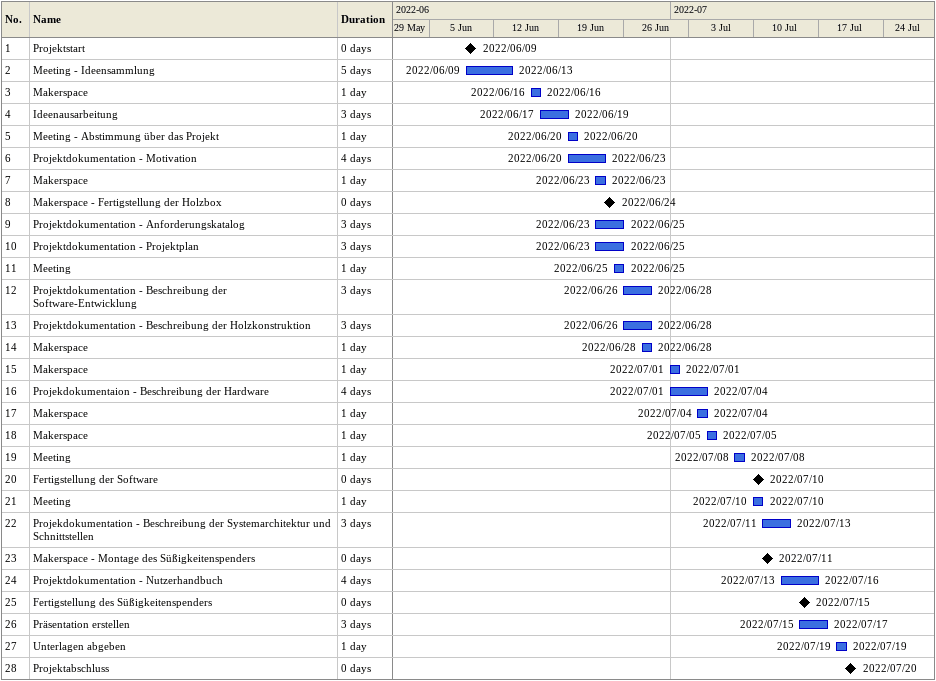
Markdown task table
| ID | Task | Duration | Start | Finish |
|---|---|---|---|---|
| 1 | Projektstart | 0d | 2022-06-09 | 2022-06-09 |
| 2 | Meeting - Ideensammlung | 5d | 2022-06-09 | 2022-06-13 |
| 3 | Makerspace | 1d | 2022-06-16 | 2022-06-16 |
| 4 | Ideenausarbeitung | 3d | 2022-06-17 | 2022-06-19 |
| 5 | Meeting - Abstimmung über das Projekt | 1d | 2022-06-20 | 2022-06-20 |
| 6 | Projektdokumentation - Motivation | 4d | 2022-06-20 | 2022-06-23 |
| 7 | Makerspace | 1d | 2022-06-23 | 2022-06-23 |
| 8 | Makerspace - Fertigstellung der Holzbox | 0d | 2022-06-24 | 2022-06-24 |
| 9 | Projektdokumentation - Anforderungskatalog | 3d | 2022-06-23 | 2022-06-25 |
| 10 | Projektdokumentation - Projektplan | 3d | 2022-06-23 | 2022-06-25 |
| 11 | Meeting | 1d | 2022-06-25 | 2022-06-25 |
| 12 | Projektdokumentation - Beschreibung der Software-Entwicklung | 3d | 2022-06-26 | 2022-06-28 |
| 13 | Projektdokumentation - Beschreibung der Holzkonstruktion | 3d | 2022-06-26 | 2022-06-28 |
| 14 | Makerspace | 1d | 2022-06-28 | 2022-06-28 |
| 15 | Makerspace | 1d | 2022-07-01 | 2022-07-01 |
| 16 | Projekdokumentaion - Beschreibung der Hardware | 4d | 2022-07-01 | 2022-07-04 |
| 17 | Makerspace | 1d | 2022-07-04 | 2022-07-04 |
| 18 | Makerspace | 1d | 2022-07-05 | 2022-07-05 |
| 19 | Meeting | 1d | 2022-07-08 | 2022-07-08 |
| 20 | Fertigstellung der Software | 0d | 2022-07-10 | 2022-07-10 |
| 21 | Meeting | 1d | 2022-07-10 | 2022-07-10 |
| 22 | Projekdokumentation - Beschreibung der Systemarchitektur und Schnittstellen | 3d | 2022-07-11 | 2022-07-13 |
| 23 | Makerspace - Montage des Süßigkeitenspenders | 0d | 2022-07-11 | 2022-07-11 |
| 24 | Projektdokumentation - Nutzerhandbuch | 4d | 2022-07-13 | 2022-07-16 |
| 25 | Fertigstellung des Süßigkeitenspenders | 0d | 2022-07-15 | 2022-07-15 |
| 26 | Präsentation erstellen | 3d | 2022-07-15 | 2022-07-17 |
| 27 | Unterlagen abgeben | 1d | 2022-07-19 | 2022-07-19 |
| 28 | Projektabschluss | 0d | 2022-07-20 | 2022-07-20 |
